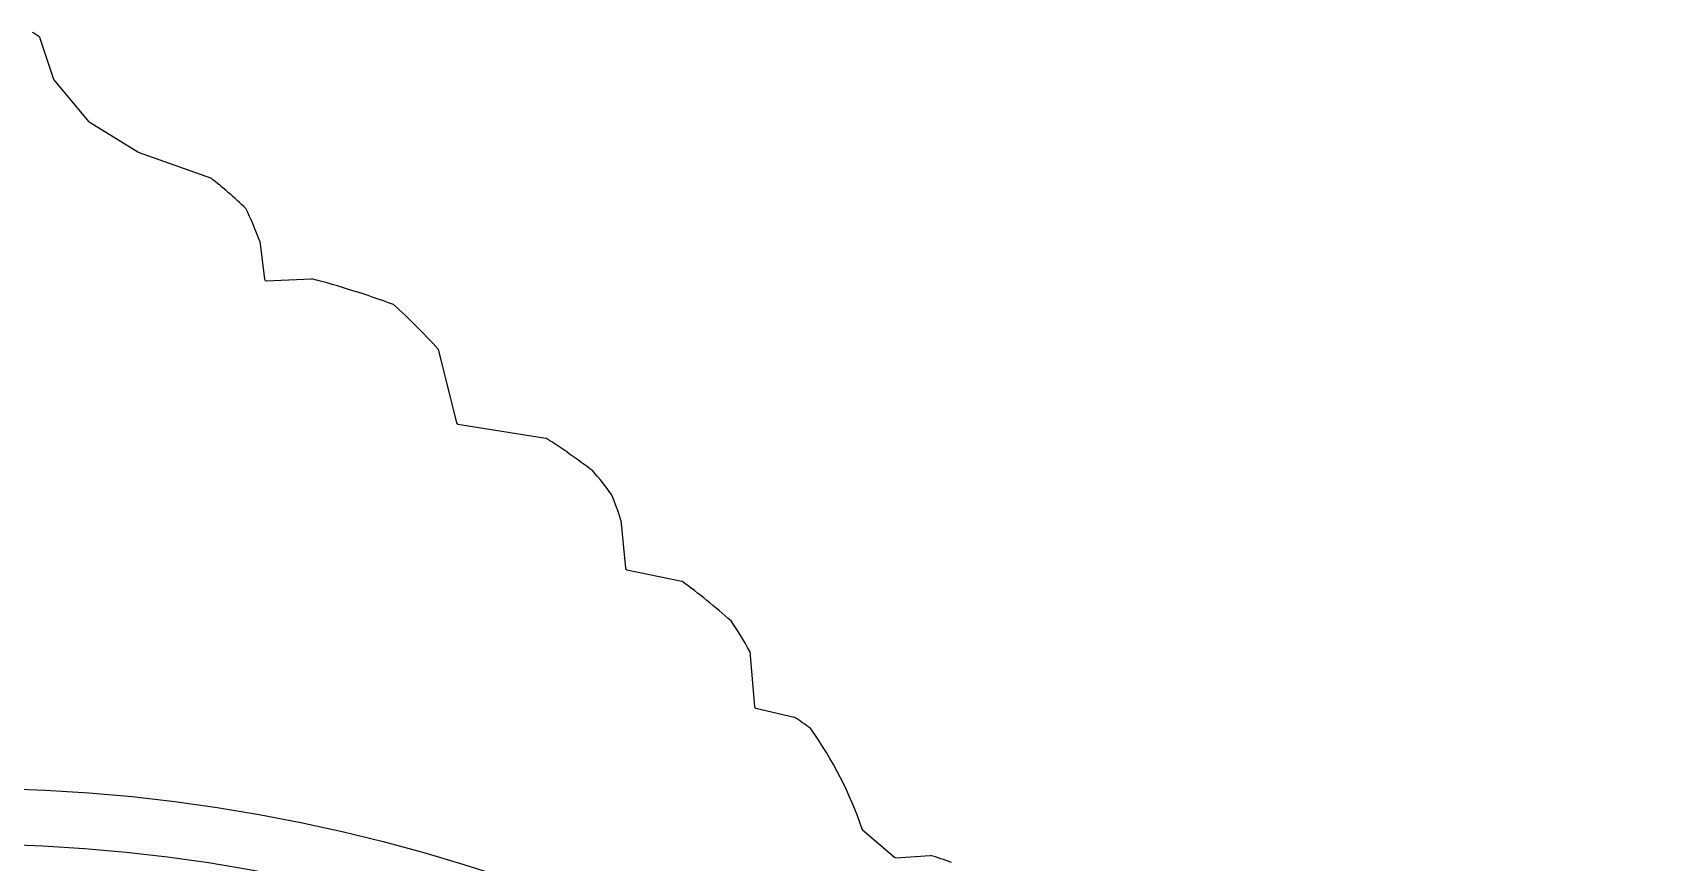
# Model space of a CAD drawing. Header units: millimetres. Extents: x -150 to 150, y -150 to 198.
# Drawn here: x 6 to 137.2, y 131.2 to 198.2 of the extents above; entities that cross this region are included whole.
import ezdxf

# ---------------------------------------------------------------- set-up
doc = ezdxf.new("R2010")
doc.units = ezdxf.units.MM
for name, color, linetype in [('CUT_OUTER', 1, 'Continuous'), ('ENGRAVE', 7, 'Continuous'), ('GUIDE', 3, 'Continuous')]:
    doc.layers.add(name, color=color, linetype=linetype)

msp = doc.modelspace()

# ---------------------------------------------------------------- linework, layer by layer
at = {"layer": 'CUT_OUTER'}
for points in [[(6.5759, 197.7899), (6.5771, 197.7866), (7.7026, 194.4133)], [(7.7296, 194.3648), (10.5309, 191.0017)], [(10.5672, 190.9702), (14.5034, 188.5344), (14.5174, 188.5268), (14.5321, 188.5206), (20.3757, 186.4467), (20.3789, 186.4454)], [(24.3493, 181.341), (24.3499, 181.3374), (24.7111, 178.2658)], [(24.8676, 178.1335), (28.5057, 178.3153), (28.509, 178.3154)], [(38.7194, 172.6424), (38.7203, 172.6392), (40.2074, 166.6893)], [(40.3295, 166.5775), (47.4131, 165.458), (47.4164, 165.4574)], [(53.4674, 158.841), (53.4678, 158.8378), (53.835, 154.9805)], [(53.9537, 154.8479), (58.3795, 153.9247), (58.3829, 153.9238)], [(63.8653, 148.2524), (63.8658, 148.249), (64.2359, 143.8236)], [(64.351, 143.69), (67.4544, 142.9598), (67.4579, 142.9588)], [(72.9675, 133.8606), (75.543, 131.6543)], [(75.6506, 131.6186), (78.4209, 131.8033), (78.4245, 131.8033)]]:
    msp.add_lwpolyline(points, dxfattribs=at)
for centre, radius, start, end in [((2.5542, 192.3712), 6.7481, 53.418066, 59.20553), ((7.8448, 194.4608), 0.15, 198.450098, 219.79315), ((10.6462, 191.0977), 0.15, 219.79315, 238.250208), ((-4.5189, 154.8538), 40.2235, 46.409112, 51.757814), ((-5.6852, 170.0353), 32.0919, 20.627537, 25.768794), ((24.8601, 178.2833), 0.15, 186.706734, 272.861272), ((8.3728, 102.6978), 78.2527, 70.007689, 75.088737), ((-0.3831, 137.1321), 52.8203, 42.243699, 47.756778), ((40.353, 166.7257), 0.15, 194.032901, 261.019388), ((19.9536, 122.1844), 51.2519, 52.437827, 57.599064), ((32.1264, 146.0006), 25.4229, 35.933383, 41.394899), ((34.0022, 152.9388), 20.3403, 16.868151, 23.102513), ((53.9843, 154.9948), 0.15, 185.438289, 258.217341), ((26.5836, 110.5689), 53.7667, 48.296363, 53.741246), ((41.4035, 136.1316), 25.5235, 28.352203, 34.834566), ((64.3854, 143.8361), 0.15, 184.780884, 256.75948), ((58.4255, 128.9191), 16.6943, 51.655803, 57.24494), ((44.0385, 124.2357), 30.4675, 18.519919, 35.694631), ((73.0651, 133.9745), 0.15, 204.146892, 229.414749), ((75.6406, 131.7682), 0.15, 229.414749, 273.814075), ((73.4456, 114.0602), 18.4285, 68.742871, 74.325302)]:
    msp.add_arc(centre, radius, start, end, dxfattribs=at)
at = {"layer": 'ENGRAVE'}
msp.add_circle((0, 0), 132.75, dxfattribs=at)
at = {"layer": 'GUIDE'}
msp.add_circle((0, 0), 137.25, dxfattribs=at)

doc.saveas('drawing.dxf')
